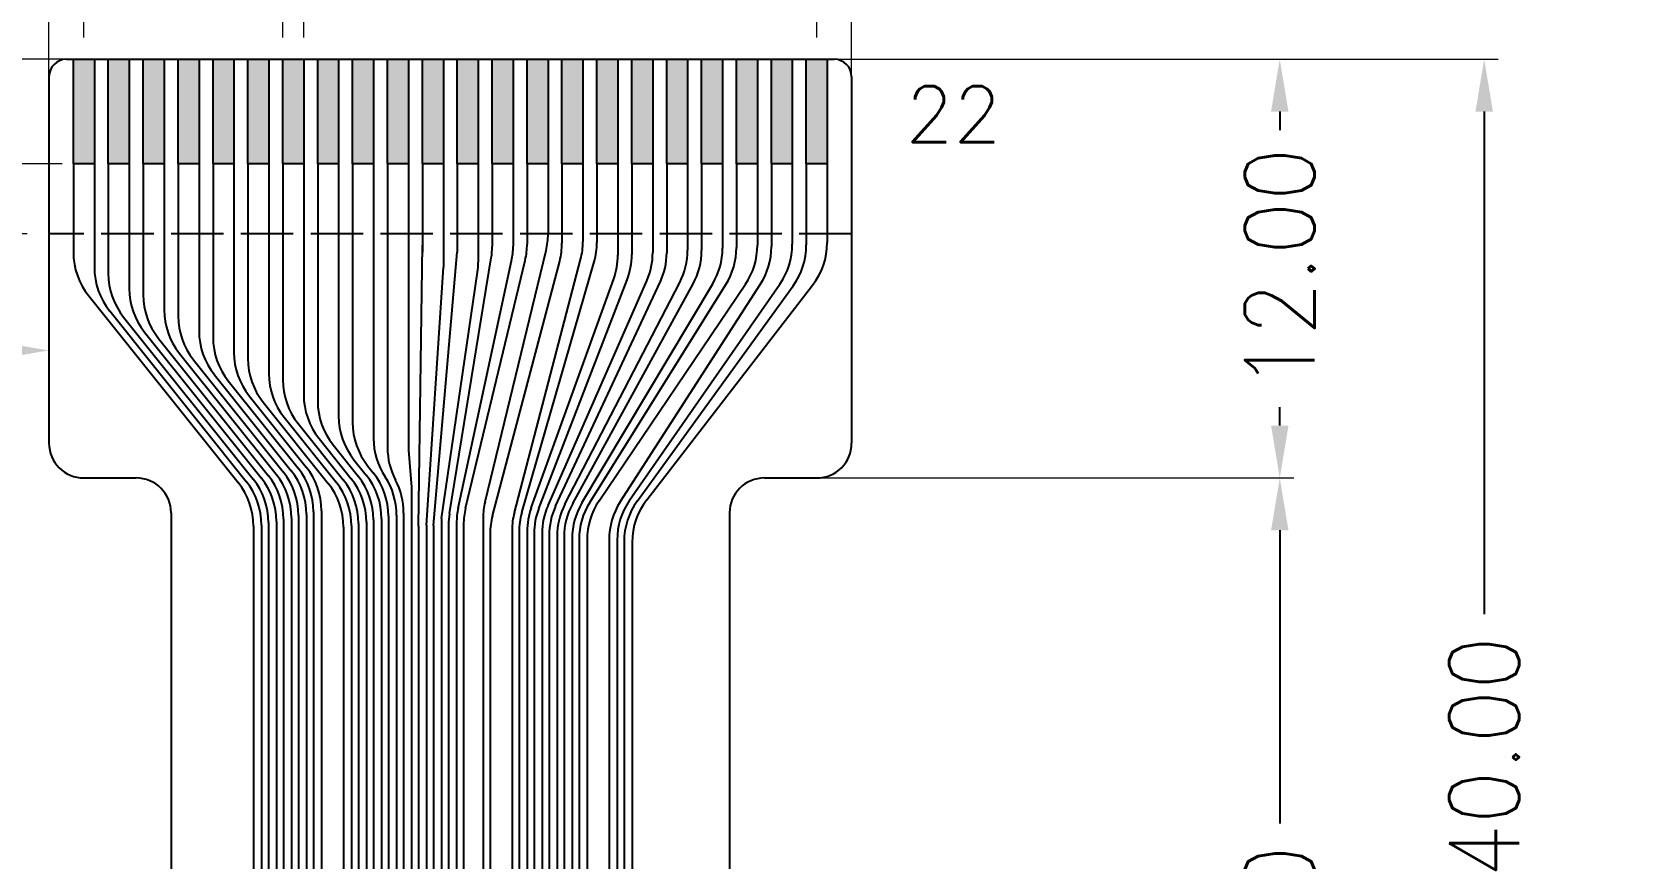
# Model space of a CAD drawing. Header units: millimetres. Extents: x 2909 to 3301, y 744 to 1021.
# Drawn here: x 2979.87 to 3025.94, y 968.65 to 992.35 of the extents above; entities that cross this region are included whole.
import ezdxf

# ---------------------------------------------------------------- set-up
doc = ezdxf.new("R2010")
doc.units = ezdxf.units.MM
doc.linetypes.add('HIDDEN', pattern=[4, 3, -1])
doc.layers.add('D', color=4, linetype='Continuous')
doc.layers.add('F', color=2, linetype='Continuous')
doc.styles.add('ROMANS', font='romans.shx', dxfattribs={"width": 0.9})
doc.dimstyles.new('ISO-25-1', dxfattribs={"dimtxt": 2, "dimasz": 1.5, "dimexe": 0.4, "dimexo": 0.625, "dimgap": 0.5, "dimtad": 0, "dimzin": 1, "dimdsep": 46, "dimtxsty": 'ROMANS', "dimcen": 2.5, "dimclrd": 4, "dimclre": 4, "dimclrt": 4, "dimadec": 0, "dimazin": 0, "dimtfac": 1, "dimtmove": 0, "dimatfit": 3, "dimfxl": 1, "dimlwe": 0, "dimarcsym": 0})

# ---------------------------------------------------------------- blocks, each defined once
blk = doc.blocks.new('*D16')
at = {"layer": 'D', "color": 0, "lineweight": 0}
for p, q in [((2956.857, 957.385), (2956.857, 983.626)), ((2980.357, 983.581), (2980.357, 983.626))]:
    blk.add_line(p, q, dxfattribs=at)
at = {"layer": 'D', "color": 0, "lineweight": -2}
for p, q in [((2958.357, 983.226), (2964.507, 983.226)), ((2978.857, 983.226), (2972.707, 983.226))]:
    blk.add_line(p, q, dxfattribs=at)
at = {"layer": 'D', "color": 0}
for points in [[(2958.357, 983.476), (2958.357, 982.976), (2956.857, 983.226)], [(2978.857, 983.476), (2978.857, 982.976), (2980.357, 983.226)]]:
    blk.add_solid(points, dxfattribs=at)
at = {"layer": 'Defpoints', "color": 0}
for p in [(2980.357, 983.226), (2980.357, 982.956), (2956.857, 956.76)]:
    blk.add_point(p, dxfattribs=at)
at = {"layer": 'D', "color": 0, "insert": (2968.607, 983.226), "char_height": 2, "attachment_point": 5, "style": 'ROMANS'}
blk.add_mtext('23.50', dxfattribs=at)
blk = doc.blocks.new('*D17')
at = {"layer": 'D', "color": 0, "lineweight": 0}
for p, q in [((2987.057, 992.196), (2987.057, 995.231)), ((2987.657, 992.196), (2987.657, 995.231))]:
    blk.add_line(p, q, dxfattribs=at)
at = {"layer": 'D', "color": 0, "lineweight": -2}
for p, q in [((2985.557, 994.831), (2984.057, 994.831)), ((2987.057, 994.831), (2987.657, 994.831)), ((2989.157, 994.831), (2990.657, 994.831))]:
    blk.add_line(p, q, dxfattribs=at)
at = {"layer": 'D', "color": 0}
for points in [[(2985.557, 995.081), (2985.557, 994.581), (2987.057, 994.831)], [(2989.157, 995.081), (2989.157, 994.581), (2987.657, 994.831)]]:
    blk.add_solid(points, dxfattribs=at)
at = {"layer": 'Defpoints', "color": 0}
for p in [(2987.657, 994.831), (2987.057, 991.571), (2987.657, 991.571)]:
    blk.add_point(p, dxfattribs=at)
at = {"layer": 'D', "color": 0, "insert": (2993.9, 994.831), "char_height": 2, "attachment_point": 5, "style": 'ROMANS'}
blk.add_mtext('0.60', dxfattribs=at)
blk = doc.blocks.new('*D18')
at = {"layer": 'D', "color": 0, "lineweight": 0}
for p, q in [((2981.357, 992.196), (2981.357, 999.451)), ((3002.357, 992.196), (3002.357, 999.451))]:
    blk.add_line(p, q, dxfattribs=at)
at = {"layer": 'D', "color": 0, "lineweight": -2}
for p, q in [((2982.857, 999.051), (2987.757, 999.051)), ((3000.857, 999.051), (2995.957, 999.051))]:
    blk.add_line(p, q, dxfattribs=at)
at = {"layer": 'D', "color": 0}
for points in [[(2982.857, 999.301), (2982.857, 998.801), (2981.357, 999.051)], [(3000.857, 999.301), (3000.857, 998.801), (3002.357, 999.051)]]:
    blk.add_solid(points, dxfattribs=at)
at = {"layer": 'Defpoints', "color": 0}
for p in [(3002.357, 999.051), (2981.357, 991.571), (3002.357, 991.571)]:
    blk.add_point(p, dxfattribs=at)
at = {"layer": 'D', "color": 0, "insert": (2991.857, 999.051), "char_height": 2, "attachment_point": 5, "style": 'ROMANS'}
blk.add_mtext('21.00', dxfattribs=at)
blk = doc.blocks.new('*D19')
at = {"layer": 'D', "color": 0, "lineweight": 0}
for p, q in [((2980.357, 990.371), (2980.357, 1003.72)), ((3003.357, 990.371), (3003.357, 1003.72))]:
    blk.add_line(p, q, dxfattribs=at)
at = {"layer": 'D', "color": 0, "lineweight": -2}
for p, q in [((2981.857, 1003.32), (2987.757, 1003.32)), ((3001.857, 1003.32), (2995.957, 1003.32))]:
    blk.add_line(p, q, dxfattribs=at)
at = {"layer": 'D', "color": 0}
for points in [[(2981.857, 1003.57), (2981.857, 1003.07), (2980.357, 1003.32)], [(3001.857, 1003.57), (3001.857, 1003.07), (3003.357, 1003.32)]]:
    blk.add_solid(points, dxfattribs=at)
at = {"layer": 'Defpoints', "color": 0}
for p in [(3003.357, 1003.32), (2980.357, 989.746), (3003.357, 989.746)]:
    blk.add_point(p, dxfattribs=at)
at = {"layer": 'D', "color": 0, "insert": (2991.857, 1003.32), "char_height": 2, "attachment_point": 5, "style": 'ROMANS'}
blk.add_mtext('23.00', dxfattribs=at)
blk = doc.blocks.new('*D21')
at = {"layer": 'D', "color": 0, "lineweight": -2}
for p, q in [((2975.312, 993.071), (2975.312, 994.571)), ((2975.312, 988.571), (2975.312, 991.571)), ((2975.312, 987.071), (2975.312, 985.571))]:
    blk.add_line(p, q, dxfattribs=at)
at = {"layer": 'D', "color": 0, "lineweight": 0}
for p, q in [((2980.732, 991.571), (2974.912, 991.571)), ((2980.732, 988.571), (2974.912, 988.571))]:
    blk.add_line(p, q, dxfattribs=at)
at = {"layer": 'D', "color": 0}
for points in [[(2975.062, 993.071), (2975.562, 993.071), (2975.312, 991.571)], [(2975.062, 987.071), (2975.562, 987.071), (2975.312, 988.571)]]:
    blk.add_solid(points, dxfattribs=at)
at = {"layer": 'Defpoints', "color": 0}
for p in [(2975.312, 991.571), (2981.357, 991.571), (2981.357, 988.571)]:
    blk.add_point(p, dxfattribs=at)
at = {"layer": 'D', "color": 0, "insert": (2975.312, 997.814), "char_height": 2, "attachment_point": 5, "rotation": 90, "style": 'ROMANS'}
blk.add_mtext('3.00', dxfattribs=at)
blk = doc.blocks.new('*D22')
at = {"layer": 'D', "color": 0, "lineweight": -2}
for p, q in [((2970.284, 991.571), (2970.284, 993.071)), ((2970.284, 988.071), (2970.284, 990.071))]:
    blk.add_line(p, q, dxfattribs=at)
at = {"layer": 'D', "color": 0, "lineweight": 0}
for p, q in [((2979.732, 991.571), (2969.884, 991.571)), ((2979.732, 986.571), (2969.884, 986.571))]:
    blk.add_line(p, q, dxfattribs=at)
at = {"layer": 'D', "color": 0}
for points in [[(2970.034, 990.071), (2970.534, 990.071), (2970.284, 991.571)], [(2970.034, 988.071), (2970.534, 988.071), (2970.284, 986.571)]]:
    blk.add_solid(points, dxfattribs=at)
at = {"layer": 'Defpoints', "color": 0}
for p in [(2970.284, 991.571), (2980.357, 991.571), (2980.357, 986.571)]:
    blk.add_point(p, dxfattribs=at)
at = {"layer": 'D', "color": 0, "insert": (2970.284, 996.314), "char_height": 2, "attachment_point": 5, "rotation": 90, "style": 'ROMANS'}
blk.add_mtext('5.00', dxfattribs=at)
blk = doc.blocks.new('*D30')
at = {"layer": 'D', "color": 0, "lineweight": 0}
for p, q in [((3002.982, 991.571), (3021.882, 991.571)), ((3025.317, 951.571), (3021.082, 951.571))]:
    blk.add_line(p, q, dxfattribs=at)
at = {"layer": 'D', "color": 0, "lineweight": -2}
for p, q in [((3021.482, 990.071), (3021.482, 975.671)), ((3021.482, 953.071), (3021.482, 967.471))]:
    blk.add_line(p, q, dxfattribs=at)
at = {"layer": 'D', "color": 0}
for points in [[(3021.232, 990.071), (3021.732, 990.071), (3021.482, 991.571)], [(3021.232, 953.071), (3021.732, 953.071), (3021.482, 951.571)]]:
    blk.add_solid(points, dxfattribs=at)
at = {"layer": 'Defpoints', "color": 0}
for p in [(3002.357, 991.571), (3021.482, 991.571), (3025.942, 951.571)]:
    blk.add_point(p, dxfattribs=at)
at = {"layer": 'D', "color": 0, "insert": (3021.482, 971.571), "char_height": 2, "attachment_point": 5, "rotation": 90, "style": 'ROMANS'}
blk.add_mtext('40.00', dxfattribs=at)
blk = doc.blocks.new('*D45')
at = {"layer": 'D', "color": 0, "lineweight": 0}
for p, q in [((3002.282, 991.571), (3016.024, 991.571)), ((3002.232, 979.571), (3016.024, 979.571))]:
    blk.add_line(p, q, dxfattribs=at)
at = {"layer": 'D', "color": 0, "lineweight": -2}
for p, q in [((3015.624, 990.071), (3015.624, 989.543)), ((3015.624, 981.071), (3015.624, 981.6))]:
    blk.add_line(p, q, dxfattribs=at)
at = {"layer": 'D', "color": 0}
for points in [[(3015.374, 990.071), (3015.874, 990.071), (3015.624, 991.571)], [(3015.374, 981.071), (3015.874, 981.071), (3015.624, 979.571)]]:
    blk.add_solid(points, dxfattribs=at)
at = {"layer": 'Defpoints', "color": 0}
for p in [(3001.657, 991.571), (3015.624, 991.571), (3001.607, 979.571)]:
    blk.add_point(p, dxfattribs=at)
at = {"layer": 'D', "color": 0, "insert": (3015.624, 985.571), "char_height": 2, "attachment_point": 5, "rotation": 90, "style": 'ROMANS'}
blk.add_mtext('12.00', dxfattribs=at)
blk = doc.blocks.new('*D46')
at = {"layer": 'D', "color": 0, "lineweight": 0}
for p, q in [((3014.999, 979.571), (3015.224, 979.571)), ((3014.999, 951.571), (3015.224, 951.571))]:
    blk.add_line(p, q, dxfattribs=at)
at = {"layer": 'D', "color": 0, "lineweight": -2}
for p, q in [((3015.624, 978.071), (3015.624, 969.671)), ((3015.624, 953.071), (3015.624, 961.471))]:
    blk.add_line(p, q, dxfattribs=at)
at = {"layer": 'D', "color": 0}
for points in [[(3015.374, 978.071), (3015.874, 978.071), (3015.624, 979.571)], [(3015.374, 953.071), (3015.874, 953.071), (3015.624, 951.571)]]:
    blk.add_solid(points, dxfattribs=at)
at = {"layer": 'Defpoints', "color": 0}
for p in [(3015.624, 979.571), (3015.624, 951.571), (3015.624, 951.571)]:
    blk.add_point(p, dxfattribs=at)
at = {"layer": 'D', "color": 0, "insert": (3015.624, 965.571), "char_height": 2, "attachment_point": 5, "rotation": 90, "style": 'ROMANS'}
blk.add_mtext('28.00', dxfattribs=at)

msp = doc.modelspace()

# ---------------------------------------------------------------- hatches: boundary and pattern name
at = {"ltscale": 6.286513}
h = msp.add_hatch(color=256, dxfattribs=at)
h.paths.add_polyline_path([(3002.057, 991.571), (3002.657, 991.571), (3002.657, 988.571), (3002.057, 988.571)])
h.paths.add_polyline_path([(3001.057, 991.571), (3001.657, 991.571), (3001.657, 988.571), (3001.057, 988.571)])
h.paths.add_polyline_path([(3000.057, 991.571), (3000.657, 991.571), (3000.657, 988.571), (3000.057, 988.571)])
h.paths.add_polyline_path([(2999.057, 991.571), (2999.657, 991.571), (2999.657, 988.571), (2999.057, 988.571)])
h.paths.add_polyline_path([(2998.057, 991.571), (2998.657, 991.571), (2998.657, 988.571), (2998.057, 988.571)])
h.paths.add_polyline_path([(2997.057, 991.571), (2997.657, 991.571), (2997.657, 988.571), (2997.057, 988.571)])
h.paths.add_polyline_path([(2996.057, 991.571), (2996.657, 991.571), (2996.657, 988.571), (2996.057, 988.571)])
h.paths.add_polyline_path([(2995.057, 991.571), (2995.657, 991.571), (2995.657, 988.571), (2995.057, 988.571)])
h.paths.add_polyline_path([(2994.057, 991.571), (2994.657, 991.571), (2994.657, 988.571), (2994.057, 988.571)])
h.paths.add_polyline_path([(2993.057, 991.571), (2993.657, 991.571), (2993.657, 988.571), (2993.057, 988.571)])
h.paths.add_polyline_path([(2992.057, 991.571), (2992.657, 991.571), (2992.657, 988.571), (2992.057, 988.571)])
h.paths.add_polyline_path([(2991.057, 991.571), (2991.657, 991.571), (2991.657, 988.571), (2991.057, 988.571)])
h.paths.add_polyline_path([(2990.057, 991.571), (2990.657, 991.571), (2990.657, 988.571), (2990.057, 988.571)])
h.paths.add_polyline_path([(2989.057, 991.571), (2989.657, 991.571), (2989.657, 988.571), (2989.057, 988.571)])
h.paths.add_polyline_path([(2988.057, 991.571), (2988.657, 991.571), (2988.657, 988.571), (2988.057, 988.571)])
h.paths.add_polyline_path([(2987.057, 991.571), (2987.657, 991.571), (2987.657, 988.571), (2987.057, 988.571)])
h.paths.add_polyline_path([(2986.057, 991.571), (2986.657, 991.571), (2986.657, 988.571), (2986.057, 988.571)])
h.paths.add_polyline_path([(2985.057, 991.571), (2985.657, 991.571), (2985.657, 988.571), (2985.057, 988.571)])
h.paths.add_polyline_path([(2984.057, 991.571), (2984.657, 991.571), (2984.657, 988.571), (2984.057, 988.571)])
h.paths.add_polyline_path([(2983.057, 991.571), (2983.657, 991.571), (2983.657, 988.571), (2983.057, 988.571)])
h.paths.add_polyline_path([(2982.057, 991.571), (2982.657, 991.571), (2982.657, 988.571), (2982.057, 988.571)])
h.paths.add_polyline_path([(2981.057, 991.571), (2981.657, 991.571), (2981.657, 988.571), (2981.057, 988.571)])
edge = h.paths.add_edge_path()
edge.add_line((2991.657, 991.571), (2992.057, 991.571))
edge.add_line((2980.857, 991.571), (3002.857, 991.571))

# ---------------------------------------------------------------- linework, layer by layer
at = {"layer": 'F', "ltscale": 6.286513}
for p, q in [((2980.857, 991.571), (3002.857, 991.571)), ((2991.657, 991.571), (2992.057, 991.571)), ((2980.357, 991.071), (2980.357, 980.571)), ((3003.357, 991.071), (3003.357, 980.571)), ((2981.057, 988.571), (2981.057, 986.04)), ((2981.657, 988.571), (2981.657, 985.61)), ((2982.057, 988.571), (2982.057, 985.431)), ((2982.657, 988.571), (2982.657, 985.001)), ((2983.057, 988.571), (2983.057, 984.821)), ((2983.657, 988.571), (2983.657, 984.391)), ((2984.057, 988.571), (2984.057, 984.211)), ((2984.657, 988.571), (2984.657, 983.782)), ((2985.057, 988.571), (2985.057, 983.602)), ((2985.657, 988.571), (2985.657, 983.172)), ((2986.057, 988.571), (2986.057, 982.992)), ((2986.657, 988.571), (2986.657, 982.563)), ((2987.057, 988.571), (2987.057, 982.383)), ((2987.657, 988.571), (2987.657, 981.953)), ((2988.057, 988.571), (2988.057, 981.773)), ((2988.657, 988.571), (2988.657, 981.344)), ((2989.057, 988.571), (2989.057, 981.164)), ((2989.657, 988.571), (2989.657, 980.707)), ((2990.057, 988.571), (2990.057, 980.438)), ((2990.657, 988.571), (2990.657, 985.61)), ((2991.057, 988.571), (2991.057, 986.04)), ((2991.657, 988.571), (2991.657, 985.61)), ((2992.057, 988.571), (2992.057, 986.04)), ((2992.657, 988.571), (2992.657, 985.755)), ((2993.057, 988.571), (2993.057, 986.202)), ((2993.657, 988.571), (2993.657, 986.22)), ((2994.057, 988.571), (2994.057, 986.277)), ((2994.657, 988.571), (2994.657, 986.565)), ((2995.057, 988.571), (2995.057, 986.3)), ((2995.657, 988.571), (2995.657, 986.341)), ((2996.057, 988.571), (2996.057, 986.323)), ((2996.657, 988.571), (2996.657, 985.959)), ((2997.057, 988.571), (2997.057, 985.974)), ((2997.657, 988.571), (2997.657, 986.031)), ((2998.057, 988.571), (2998.057, 986.024)), ((2998.657, 988.571), (2998.657, 986.097)), ((2999.057, 988.571), (2999.057, 986.093)), ((2999.657, 988.571), (2999.657, 986.162)), ((3000.057, 988.571), (3000.057, 986.178)), ((3000.657, 988.571), (3000.657, 986.246)), ((3001.057, 988.571), (3001.057, 986.201)), ((3001.657, 988.571), (3001.657, 986.269)), ((3002.057, 988.571), (3002.057, 986.252)), ((3002.657, 988.571), (3002.657, 986.317)), ((2990.947, 978.188), (2991.057, 986.24)), ((2991.377, 978.212), (2992.057, 986.04)), ((2991.834, 978.55), (2993.031, 985.88)), ((2992.854, 978.891), (2994.601, 986.093)), ((2990.657, 985.61), (2990.657, 980.369)), ((2991.177, 978.221), (2991.657, 985.61)), ((2991.607, 978.406), (2992.637, 985.467)), ((2992.082, 978.707), (2993.612, 985.799)), ((2992.293, 978.707), (2994.002, 985.809)), ((2993.064, 978.488), (2994.991, 985.789)), ((2993.693, 978.584), (2995.592, 985.834)), ((2993.906, 978.579), (2995.979, 985.768)), ((2994.176, 978.716), (2996.539, 985.282)), ((2994.392, 978.7), (2996.923, 985.253)), ((2994.657, 978.785), (2997.488, 985.226)), ((2994.875, 978.761), (2997.87, 985.179)), ((2995.141, 978.817), (2998.434, 985.178)), ((2995.363, 978.839), (2998.811, 985.132)), ((2995.63, 978.858), (2999.375, 985.137)), ((2995.851, 978.869), (2999.754, 985.118)), ((2996.12, 978.916), (3000.315, 985.127)), ((2996.726, 978.885), (3000.739, 985.118)), ((2996.995, 978.931), (3001.3, 985.127)), ((2997.217, 978.915), (3001.678, 985.08)), ((2997.486, 978.949), (3002.239, 985.094)), ((2981.496, 984.791), (2985.779, 979.437)), ((2982.096, 984.361), (2986.009, 979.47)), ((2982.496, 984.181), (2986.209, 979.54)), ((2983.096, 983.751), (2986.439, 979.573)), ((2983.496, 983.571), (2986.639, 979.643)), ((2984.096, 983.142), (2986.869, 979.676)), ((2984.496, 982.962), (2987.069, 979.746)), ((2985.096, 982.532), (2987.299, 979.779)), ((2985.496, 982.352), (2987.499, 979.849)), ((2986.096, 981.923), (2987.729, 979.881)), ((2986.496, 981.743), (2988.359, 979.414)), ((2987.096, 981.313), (2988.589, 979.447)), ((2987.496, 981.133), (2988.789, 979.517)), ((2988.096, 980.704), (2989.019, 979.55)), ((2988.496, 980.524), (2989.219, 979.62)), ((2990.657, 980.369), (2990.747, 979.31)), ((2989.096, 980.094), (2989.449, 979.653)), ((2989.496, 979.914), (2989.649, 979.723)), ((2981.357, 979.571), (2982.857, 979.571)), ((3000.857, 979.571), (3002.357, 979.571)), ((2990.747, 979.31), (2990.747, 951.571)), ((2983.857, 978.571), (2983.857, 949.946)), ((2987.507, 978.496), (2987.507, 951.571)), ((2987.737, 978.529), (2987.737, 951.571)), ((2987.937, 978.599), (2987.937, 951.571)), ((2988.167, 978.632), (2988.167, 951.571)), ((2990.087, 978.473), (2990.087, 951.571)), ((2990.317, 978.506), (2990.317, 951.571)), ((2990.517, 978.576), (2990.517, 951.571)), ((2999.857, 978.571), (2999.857, 949.946)), ((2986.217, 978.188), (2986.217, 951.571)), ((2986.447, 978.221), (2986.447, 951.571)), ((2986.647, 978.291), (2986.647, 951.571)), ((2986.877, 978.323), (2986.877, 951.571)), ((2987.077, 978.394), (2987.077, 951.571)), ((2987.307, 978.426), (2987.307, 951.571)), ((2988.797, 978.165), (2988.797, 951.571)), ((2989.027, 978.197), (2989.027, 951.571)), ((2989.227, 978.268), (2989.227, 951.571)), ((2989.457, 978.3), (2989.457, 951.571)), ((2989.657, 978.37), (2989.657, 951.571)), ((2989.887, 978.403), (2989.887, 951.571)), ((2990.947, 978.188), (2990.947, 951.571)), ((2991.177, 978.221), (2991.177, 951.571)), ((2991.377, 978.212), (2991.377, 951.571)), ((2991.607, 978.406), (2991.607, 951.571)), ((2991.807, 978.228), (2991.807, 951.571)), ((2992.037, 978.285), (2992.037, 951.571)), ((2992.237, 978.239), (2992.237, 949.946)), ((2992.797, 978.42), (2992.797, 949.946)), ((2993.627, 978.077), (2993.627, 949.946)), ((2993.827, 978.024), (2993.827, 951.571)), ((2994.057, 978.038), (2994.057, 951.571)), ((2992.997, 977.978), (2992.997, 949.946)), ((2994.257, 977.979), (2994.257, 951.571)), ((2994.487, 977.98), (2994.487, 951.571)), ((2994.687, 977.915), (2994.687, 951.571)), ((2994.917, 977.898), (2994.917, 951.571)), ((2995.117, 977.878), (2995.117, 951.571)), ((2995.347, 977.834), (2995.347, 951.571)), ((2995.547, 977.809), (2995.547, 951.571)), ((2995.777, 977.797), (2995.777, 951.571)), ((2996.407, 977.802), (2996.407, 951.571)), ((2996.637, 977.79), (2996.637, 951.571)), ((2996.837, 977.743), (2996.837, 951.571)), ((2997.067, 977.725), (2997.067, 951.571))]:
    msp.add_line(p, q, dxfattribs=at)
at = {"layer": 'F', "linetype": 'HIDDEN', "ltscale": 0.5}
msp.add_line((3003.357, 986.571), (2980.357, 986.571), dxfattribs=at)
at = {"layer": 'F', "ltscale": 6.286513}
for points in [[(2981.057, 991.571), (2981.657, 991.571), (2981.657, 988.571), (2981.057, 988.571)], [(2982.057, 991.571), (2982.657, 991.571), (2982.657, 988.571), (2982.057, 988.571)], [(2983.057, 991.571), (2983.657, 991.571), (2983.657, 988.571), (2983.057, 988.571)], [(2984.057, 991.571), (2984.657, 991.571), (2984.657, 988.571), (2984.057, 988.571)], [(2985.057, 991.571), (2985.657, 991.571), (2985.657, 988.571), (2985.057, 988.571)], [(2986.057, 991.571), (2986.657, 991.571), (2986.657, 988.571), (2986.057, 988.571)], [(2987.057, 991.571), (2987.657, 991.571), (2987.657, 988.571), (2987.057, 988.571)], [(2988.057, 991.571), (2988.657, 991.571), (2988.657, 988.571), (2988.057, 988.571)], [(2989.057, 991.571), (2989.657, 991.571), (2989.657, 988.571), (2989.057, 988.571)], [(2990.057, 991.571), (2990.657, 991.571), (2990.657, 988.571), (2990.057, 988.571)], [(2991.057, 991.571), (2991.657, 991.571), (2991.657, 988.571), (2991.057, 988.571)], [(2992.057, 991.571), (2992.657, 991.571), (2992.657, 988.571), (2992.057, 988.571)], [(2993.057, 991.571), (2993.657, 991.571), (2993.657, 988.571), (2993.057, 988.571)], [(2994.057, 991.571), (2994.657, 991.571), (2994.657, 988.571), (2994.057, 988.571)], [(2995.057, 991.571), (2995.657, 991.571), (2995.657, 988.571), (2995.057, 988.571)], [(2996.057, 991.571), (2996.657, 991.571), (2996.657, 988.571), (2996.057, 988.571)], [(2997.057, 991.571), (2997.657, 991.571), (2997.657, 988.571), (2997.057, 988.571)], [(2998.057, 991.571), (2998.657, 991.571), (2998.657, 988.571), (2998.057, 988.571)], [(2999.057, 991.571), (2999.657, 991.571), (2999.657, 988.571), (2999.057, 988.571)], [(3000.057, 991.571), (3000.657, 991.571), (3000.657, 988.571), (3000.057, 988.571)], [(3001.057, 991.571), (3001.657, 991.571), (3001.657, 988.571), (3001.057, 988.571)], [(3002.057, 991.571), (3002.657, 991.571), (3002.657, 988.571), (3002.057, 988.571)]]:
    msp.add_lwpolyline(points, close=True, dxfattribs=at)
for centre, radius, start, end in [((2980.857, 991.071), 0.5, 90, 180), ((3002.857, 991.071), 0.5, 0, 90), ((2992.657, 986.565), 2, 346.3637, 360), ((2993.657, 986.341), 2, 345.3201, 0), ((2994.057, 986.323), 2, 343.9138, 0), ((3000.657, 986.317), 2, 322.2724, 0), ((2983.057, 986.04), 2, 180, 218.665), ((2991.057, 986.202), 2, 350.7198, 0), ((2991.657, 986.22), 2, 347.8249, 0), ((2992.057, 986.277), 2, 346.4709, 0), ((2993.057, 986.3), 2, 345.2111, 0), ((2994.657, 985.959), 2, 340.2034, 0), ((2995.057, 985.974), 2, 338.8804, 0), ((2995.657, 986.031), 2, 336.2653, 0), ((2996.057, 986.024), 2, 334.985, 0), ((2996.657, 986.097), 2, 332.6331, 0), ((2997.057, 986.093), 2, 331.2798, 0), ((2997.657, 986.162), 2, 329.1837, 0), ((2998.057, 986.178), 2, 328.0162, 0), ((2998.657, 986.246), 2, 325.9651, 0), ((2999.057, 986.201), 2, 327.2241, 0), ((2999.657, 986.269), 2, 325.2096, 0), ((3000.057, 986.252), 2, 324.112, 0), ((2983.657, 985.61), 2, 180, 218.665), ((2984.057, 985.431), 2, 180, 218.665), ((2990.657, 985.755), 2, 351.7074, 0), ((2984.657, 985.001), 2, 180, 218.665), ((2985.057, 984.821), 2, 180, 218.665), ((2985.657, 984.391), 2, 180, 218.665), ((2986.057, 984.211), 2, 180, 218.665), ((2986.657, 983.782), 2, 180, 218.665), ((2987.057, 983.602), 2, 180, 218.665), ((2987.657, 983.172), 2, 180, 218.665), ((2988.057, 982.992), 2, 180, 218.665), ((2988.657, 982.563), 2, 180, 218.665), ((2989.057, 982.383), 2, 180, 218.665), ((2989.657, 981.953), 2, 180, 218.665), ((2990.057, 981.773), 2, 180, 218.665), ((2990.657, 981.344), 2, 180, 218.665), ((2991.057, 981.164), 2, 180, 218.665), ((2981.357, 980.571), 1, 180, 270), ((2991.657, 980.707), 2, 180, 213.3842), ((2992.057, 980.438), 2, 180, 207.7485), ((3002.357, 980.571), 1, 270, 0), ((2986.167, 978.632), 2, 0, 38.665), ((2982.857, 978.571), 1, 360, 90), ((2984.647, 978.291), 2, 360, 38.665), ((2984.877, 978.323), 2, 0, 38.665), ((2985.077, 978.394), 2, 0, 38.665), ((2985.307, 978.426), 2, 0, 38.665), ((2985.507, 978.496), 2, 0, 38.665), ((2985.737, 978.529), 2, 0, 38.665), ((2985.937, 978.599), 2, 0, 38.665), ((2986.797, 978.165), 2, 360, 38.665), ((2987.027, 978.197), 2, 360, 38.665), ((2987.227, 978.268), 2, 0, 38.665), ((2987.457, 978.3), 2, 360, 38.665), ((2987.657, 978.37), 2, 0, 38.665), ((2987.887, 978.403), 2, 0, 38.665), ((2988.087, 978.473), 2, 360, 38.665), ((2988.317, 978.506), 2, 0, 33.3842), ((2988.517, 978.576), 2, 360, 27.7485), ((3000.857, 978.571), 1, 90, 180), ((2999.067, 977.725), 2, 142.2724, 180), ((2993.807, 978.228), 2, 170.7198, 180), ((2994.037, 978.285), 2, 167.8249, 180), ((2994.237, 978.239), 2, 166.4709, 180), ((2994.797, 978.42), 2, 166.3637, 180), ((2994.997, 977.978), 2, 165.2111, 180), ((2995.627, 978.077), 2, 165.3201, 180), ((2995.827, 978.024), 2, 163.9138, 180), ((2996.057, 978.038), 2, 160.2034, 180), ((2996.257, 977.979), 2, 158.8804, 180), ((2996.487, 977.98), 2, 156.2653, 180), ((2996.687, 977.915), 2, 154.985, 180), ((2996.917, 977.898), 2, 152.6331, 180), ((2997.117, 977.878), 2, 151.2798, 180), ((2997.347, 977.834), 2, 149.1837, 180), ((2997.547, 977.809), 2, 148.0162, 180), ((2997.777, 977.797), 2, 145.9651, 180), ((2998.407, 977.802), 2, 147.2241, 180), ((2998.637, 977.79), 2, 145.2096, 180), ((2998.837, 977.743), 2, 144.112, 180)]:
    msp.add_arc(centre, radius, start, end, dxfattribs=at)
at = {"layer": 'F'}
for centre in [(2984.217, 978.188), (2984.447, 978.221)]:
    msp.add_arc(centre, 2, 0, 38.665, dxfattribs=at)

# ---------------------------------------------------------------- texts
at = {"layer": 'D', "style": 'ROMANS'}
msp.add_text('22', height=1.6024, dxfattribs=at).set_placement((3004.899, 989.198))

# ---------------------------------------------------------------- dimensions: what is measured, and where the dimension line sits
at = {"layer": 'D', "color": 0}
for base, p1, p2, picture, middle in [((3003.357, 1003.32), (2980.357, 989.746), (3003.357, 989.746), '*D19', (2991.857, 1003.32)), ((3002.357, 999.051), (2981.357, 991.571), (3002.357, 991.571), '*D18', (2991.857, 999.051)), ((2987.657, 994.831), (2987.057, 991.571), (2987.657, 991.571), '*D17', (2993.9, 994.831)), ((2980.357, 983.226), (2956.857, 956.76), (2980.357, 982.956), '*D16', (2968.607, 983.226))]:
    dim = msp.add_linear_dim(base=base, p1=p1, p2=p2, dimstyle='ISO-25-1', override={"dimclrd": 0, "dimclre": 0, "dimclrt": 0, "dimfxl": 1.25}, dxfattribs=at)
    dim.commit()
    dim.dimension.update_dxf_attribs({"geometry": picture, "text_midpoint": middle})
for base, p1, p2, picture, middle in [((2975.312, 991.571), (2981.357, 988.571), (2981.357, 991.571), '*D21', (2975.312, 997.814)), ((2970.284, 991.571), (2980.357, 986.571), (2980.357, 991.571), '*D22', (2970.284, 996.314)), ((3015.624, 991.571), (3001.607, 979.571), (3001.657, 991.571), '*D45', (3015.624, 985.571)), ((3021.482, 991.571), (3025.942, 951.571), (3002.357, 991.571), '*D30', (3021.482, 971.571)), ((3015.624, 951.571), (3015.624, 979.571), (3015.624, 951.571), '*D46', (3015.624, 965.571))]:
    dim = msp.add_linear_dim(base=base, p1=p1, p2=p2, angle=90, dimstyle='ISO-25-1', override={"dimclrd": 0, "dimclre": 0, "dimclrt": 0, "dimfxl": 1.25}, dxfattribs=at)
    dim.commit()
    dim.dimension.update_dxf_attribs({"geometry": picture, "text_midpoint": middle})

doc.saveas('drawing.dxf')
